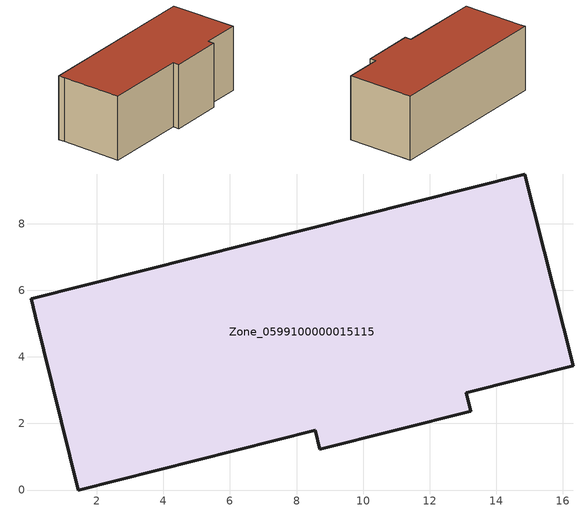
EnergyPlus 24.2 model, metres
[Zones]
Zone_0599100000015115
 floor ground (C_G): 13.09,2.92 13.23,2.37 8.7,1.23 8.56,1.79 1.44,0 0.16,5.24 0.03,5.75 14.86,9.49 16.31,3.73 z0
 wall outside (C_F): 16.31,3.73 14.86,9.49 0.03,5.75 0.16,5.24 1.44,0 8.56,1.79 8.7,1.23 13.23,2.37 13.09,2.92 16.31,3.73 z0:5.73
 roof outside (C_R): 0.16,5.24 1.44,0 8.56,1.79 8.7,1.23 13.23,2.37 13.09,2.92 16.31,3.73 14.86,9.49 0.03,5.75 z5.73
[BUILDING]
Pand.0599100000015115: North Axis=0; Terrain=City; Loads Convergence Tolerance Value=0.04; Temperature Convergence Tolerance Value=0.4; Solar Distribution=FullExterior; Maximum Number of Warmup Days=25; Minimum Number of Warmup Days=1
[Site:Location]
Rotterdam.The.Hague.AP_ZH_NLD Design_Conditions: Latitude=51.96; Longitude=4.45; Time Zone=1; Elevation=-4.5
[SITE:GROUNDTEMPERATURE:BUILDINGSURFACE]
18, 18, 18, 18, 18, 18, 18, 18, 18, 18, 18, 18
[MATERIAL] Thermal Absorptance=0.9; Solar Absorptance=0.7; Visible Absorptance=0.7
Name | Roughness | Thickness | Conductivity | Density | Specific Heat
G.TI.1975-1991 | MediumSmooth | 0.15 | 0.288461 | 540 | 1210
F.TI.1975-1991 | Rough | 0.3 | 0.230769 | 1920 | 840
R.TI.1975-1991 | MediumRough | 0.2 | 0.153846 | 1500 | 1000
[CONSTRUCTION]
C_G: G.TI.1975-1991
C_F: F.TI.1975-1991
C_R: R.TI.1975-1991
[ZONE]
Zone_0599100000015115: Type=1; Multiplier=1; Ceiling Height=Autocalculate; Volume=Autocalculate; Floor Area=autocalculate; Part of Total Floor Area=Yes
[ZONEINFILTRATION:DESIGNFLOWRATE]
Infil_Zone_0599100000015115: Zone or ZoneList or Space or SpaceList=Zone_0599100000015115; Schedule=AlwaysOn; Design Flow Rate Calculation Method=Flow/Area; Flow Rate per Floor Area=0.003; Constant Term Coefficient=1; Temperature Term Coefficient=0; Velocity Term Coefficient=0; Velocity Squared Term Coefficient=0
[HVACTEMPLATE:ZONE:IDEALLOADSAIRSYSTEM]
Zone_0599100000015115: Maximum Heating Supply Air Temperature=50; Minimum Cooling Supply Air Temperature=13; Maximum Heating Supply Air Humidity Ratio=0.0156; Minimum Cooling Supply Air Humidity Ratio=0.0077; Heating Limit=NoLimit; Cooling Limit=NoLimit; Dehumidification Control Type=ConstantSensibleHeatRatio; Cooling Sensible Heat Ratio=0.7; Dehumidification Setpoint=60; Humidification Control Type=None; Humidification Setpoint=30; Outdoor Air Method=None; Outdoor Air Flow Rate per Person=0.00944; Outdoor Air Flow Rate per Zone Floor Area=0; Outdoor Air Flow Rate per Zone=0; Demand Controlled Ventilation Type=None; Outdoor Air Economizer Type=NoEconomizer; Heat Recovery Type=None; Sensible Heat Recovery Effectiveness=0.7; Latent Heat Recovery Effectiveness=0.65
[ZONECONTROL:THERMOSTAT]
ThermostatControl_Zone_0599100000015115: Zone or ZoneList=Zone_0599100000015115; Control Type Schedule=DualSetpointControlType; Control 1=Thermostat_Zone_0599100000015115; Temperature Difference Between Cutout And Setpoint=0
[THERMOSTATSETPOINT:DUALSETPOINT]
Thermostat_Zone_0599100000015115: Heating Setpoint Temperature Schedule=HeatingSetpoint_Zone_0599100000015115; Cooling Setpoint Temperature Schedule=CoolingSetpoint_Zone_0599100000015115
[SCHEDULE:COMPACT]
HeatingSetpoint_Zone_0599100000015115: Through: 12/31, For: AllDays, Until: 24:00, 21
CoolingSetpoint_Zone_0599100000015115: Through: 12/31, For: AllDays, Until: 24:00, 24
DualSetpointControlType: Through: 12/31, For: AllDays, Until: 24:00, 4
AlwaysOn: Through: 12/31, For: AllDays, Until: 24:00, 1
